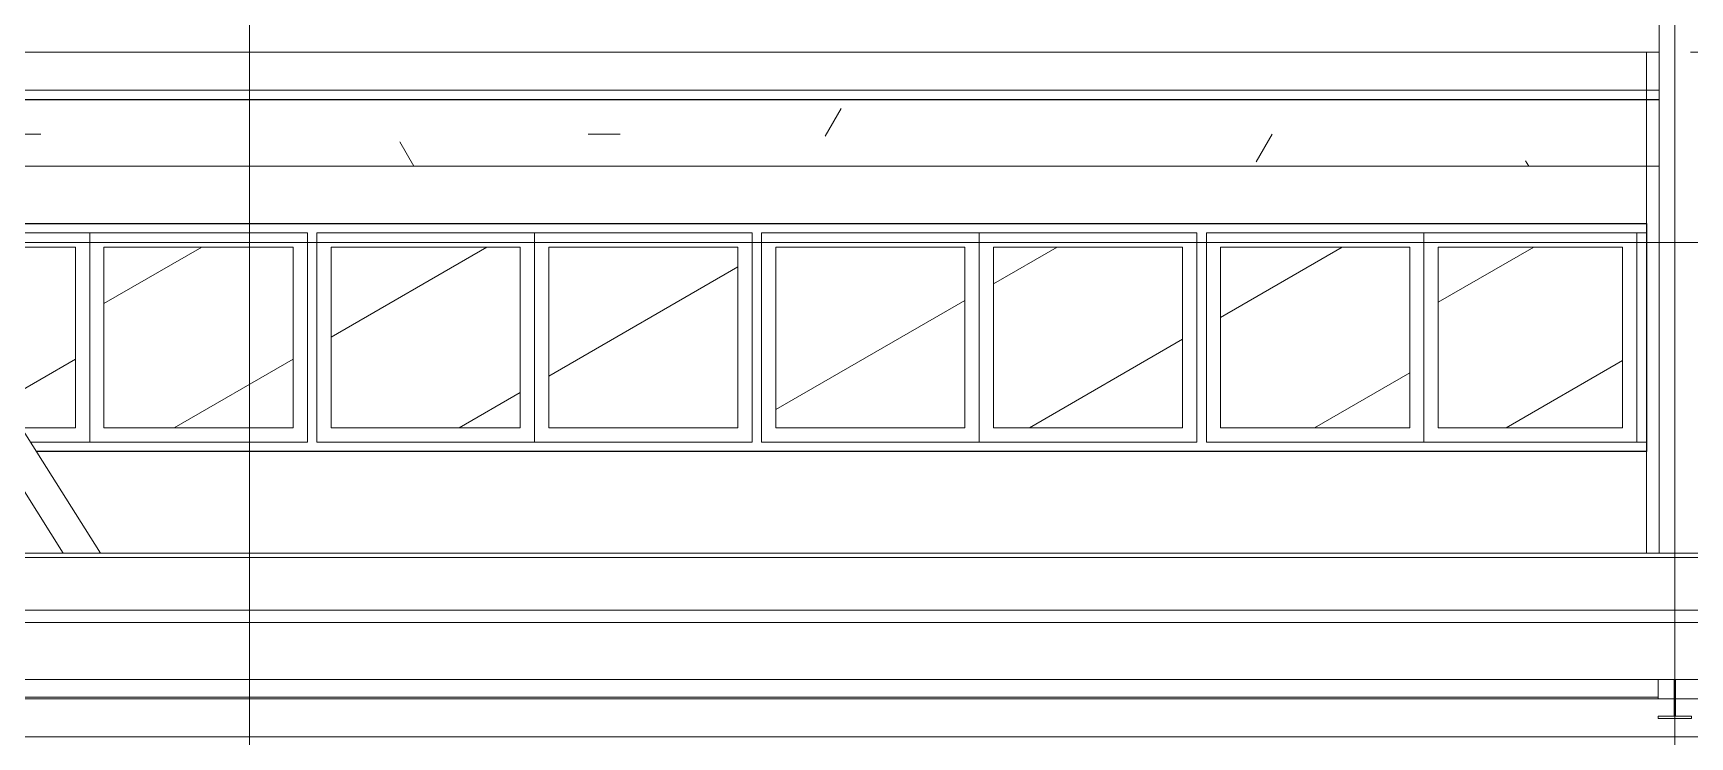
# Model space of a CAD drawing. Extents: x 692141 to 693595, y 1492301 to 1494225.
# Drawn here: x 692347.62 to 692356.34, y 1492380.11 to 1492383.81 of the extents above; entities that cross this region are included whole.
import ezdxf

# ---------------------------------------------------------------- set-up
doc = ezdxf.new("R2010")
doc.units = 0
doc.header["$MEASUREMENT"] = 0
doc.linetypes.add('Centre', pattern=[7937.5, 1587.5, -1190.625, 3968.75, -1190.625])
doc.linetypes.add('Grid Line', pattern=[5556.25, 3175, -793.75, 793.75, -793.75])
for name, color, linetype, lineweight in [('A-COLS', 52, 'Continuous', 5), ('A-FLOR', 192, 'Continuous', 5), ('A-FLOR-LEVL', 8, 'Grid Line', 5), ('A-GLAZ', 151, 'Continuous', 5), ('A-GLAZ-CWMG', 51, 'Continuous', 5), ('A-WALL-PATT', 111, 'Continuous', 5), ('S-BEAM', 12, 'Continuous', 5), ('S-GRID', 1, 'Continuous', 5)]:
    doc.layers.add(name, color=color, linetype=linetype, lineweight=lineweight)
doc.layers.add('A-WALL', color=2, linetype='Continuous')

# ---------------------------------------------------------------- blocks, each defined once
blk = doc.blocks.new('M_Curtain Wall-Awning - M_Curtain Wall-Awning-105470-500_ELEVATION 4')
at = {"layer": 'A-GLAZ'}
h = blk.add_hatch(dxfattribs=at)
h.set_pattern_fill('FP_66', color=256, style=0, pattern_type=2)
h.set_pattern_definition([(29.99999999999999, (145739.636, 6850), (374.9999999999999, -649.519052838329), [])])
h.paths.add_polyline_path([(146224.6363113151, 6925.000000000934), (146224.6363113151, 7875.000000000926), (145254.636311376, 7875.000000000926), (145254.636311376, 6925.000000000934), (146150.2452249012, 6925.000000000934)], flags=0)
at = {"layer": 'A-GLAZ', "color": 7}
for p, q in [((145179.6363113761, 7950.000000000934), (145179.6363113761, 6850.000000000933)), ((146299.6363113151, 7950.000000000934), (145179.6363113761, 7950.000000000934)), ((146299.6363113151, 6850.000000000933), (146299.6363113151, 7950.000000000934)), ((146224.6363113151, 7875.000000000938), (145254.6363113761, 7875.000000000938)), ((145254.6363113761, 7875.000000000938), (145254.6363113761, 6925.00000000094)), ((145254.6363113761, 7875.000000000938), (146224.6363113151, 7875.000000000938)), ((145254.6363113761, 6925.000000000936), (145254.6363113761, 7875.000000000938)), ((146224.6363113151, 6925.00000000094), (146224.6363113151, 7875.000000000938)), ((146224.6363113151, 7875.000000000938), (146224.6363113151, 6925.000000000936)), ((145254.6363113761, 6925.00000000094), (146224.6363113151, 6925.00000000094)), ((146224.6363113151, 6925.000000000936), (145254.6363113761, 6925.000000000936)), ((145179.6363113761, 6850.000000000933), (146299.6363113151, 6850.000000000933))]:
    blk.add_line(p, q, dxfattribs=at)
blk = doc.blocks.new('M_Curtain Wall-Awning - M_Curtain Wall-Awning-V109-500_ELEVATION 4')
at = {"layer": 'A-GLAZ'}
h = blk.add_hatch(dxfattribs=at)
h.set_pattern_fill('FP_65', color=256, style=0, pattern_type=2)
h.set_pattern_definition([(29.99999999999999, (138732.136, 6850), (374.9999999999999, -649.519052838329), [])])
h.paths.add_polyline_path([(139229.6363115284, 6925.000000000934), (139229.6363115284, 7875.000000000926), (138234.6363115894, 7875.000000000926), (138234.6363115894, 6925.000000000934), (138300.5908339388, 6925.000000000934)], flags=0)
at = {"layer": 'A-GLAZ', "color": 7}
for p, q in [((138159.6363115894, 7950.000000000934), (138159.6363115894, 6850.000000000933)), ((139304.6363115285, 7950.000000000934), (138159.6363115894, 7950.000000000934)), ((139304.6363115285, 6850.000000000933), (139304.6363115285, 7950.000000000934)), ((139229.6363115285, 7875.000000000938), (138234.6363115894, 7875.000000000938)), ((138234.6363115894, 7875.000000000938), (138234.6363115894, 6925.00000000094)), ((138234.6363115894, 7875.000000000938), (139229.6363115285, 7875.000000000938)), ((138234.6363115894, 6925.000000000936), (138234.6363115894, 7875.000000000938)), ((139229.6363115285, 6925.00000000094), (139229.6363115285, 7875.000000000938)), ((139229.6363115285, 7875.000000000938), (139229.6363115285, 6925.000000000936)), ((138234.6363115894, 6925.00000000094), (139229.6363115285, 6925.00000000094)), ((139229.6363115285, 6925.000000000936), (138234.6363115894, 6925.000000000936)), ((138159.6363115894, 6850.000000000933), (139304.6363115285, 6850.000000000933))]:
    blk.add_line(p, q, dxfattribs=at)
blk = doc.blocks.new('M_Curtain Wall-Awning - M_Curtain Wall-Awning-V115-500_ELEVATION 4')
at = {"layer": 'A-GLAZ'}
h = blk.add_hatch(dxfattribs=at)
h.set_pattern_fill('FP_73', color=256, style=0, pattern_type=2)
h.set_pattern_definition([(29.99999999999999, (89587.136, 6850), (374.9999999999999, -649.519052838329), [])])
h.paths.add_polyline_path([(90012.10302725507, 6925.000000000934), (90084.63631158927, 6925.000000000934), (90084.6363115893, 7875.000000000926), (89200.3590700855, 7875.000000000926), (89800.03580866294, 6925.000000000934)], flags=0)
h.paths.add_polyline_path([(89089.63631165026, 6925.000000000934), (89604.46411383415, 6925.000000000934), (89089.63631165026, 7740.58343122569)], flags=0)
at = {"layer": 'A-GLAZ', "color": 7}
for p, q in [((90159.63631158945, 7950.000000000934), (89153.01616967162, 7950.000000000934)), ((90159.63631158945, 6850.000000000933), (90159.63631158945, 7950.000000000934)), ((89014.6363116504, 7859.397444537299), (89014.6363116504, 6850.000000000933)), ((90084.63631158943, 7875.000000000938), (89200.35907008564, 7875.000000000938)), ((89200.35907008564, 7875.000000000938), (90084.63631158945, 7875.000000000938)), ((90084.63631158943, 6925.00000000094), (90084.63631158943, 7875.000000000938)), ((90084.63631158945, 7875.000000000938), (90084.63631158945, 6925.000000000936)), ((89089.63631165038, 7740.58343122568), (89089.63631165038, 6925.00000000094)), ((89089.63631165038, 6925.000000000936), (89089.63631165038, 7740.583431225686)), ((89089.63631165038, 6925.00000000094), (89604.46411383426, 6925.00000000094)), ((89604.46411383427, 6925.000000000936), (89089.63631165038, 6925.000000000936)), ((89800.03580866309, 6925.00000000094), (90084.63631158943, 6925.00000000094)), ((90084.63631158945, 6925.000000000936), (89800.0358086631, 6925.000000000936)), ((89014.6363116504, 6850.000000000933), (89651.80701424828, 6850.000000000933)), ((89847.37870907711, 6850.000000000933), (90159.63631158945, 6850.000000000933))]:
    blk.add_line(p, q, dxfattribs=at)
blk = doc.blocks.new('Rectangular Mullion - 50 x 200mm-105325-500_ELEVATION 4')
at = {"layer": 'A-GLAZ-CWMG', "color": 7}
for p, q in [((98299.63631146753, 7950.000000000934), (98349.63631146753, 7950.000000000934)), ((98299.63631146753, 7950.000000000934), (98299.63631146753, 6850.000000000933)), ((98349.63631146753, 6850.000000000933), (98349.63631146753, 7950.000000000934)), ((98349.63631146753, 6850.000000000933), (98299.63631146753, 6850.000000000933))]:
    blk.add_line(p, q, dxfattribs=at)
blk = doc.blocks.new('HAVI-DC_R19_AR_102_MEZZANINE FLOOR_rvt-2-500_ELEVATION 4')
at = {"layer": 'A-WALL', "color": 7}
for p, q in [((98416.93631146233, 8650), (88711.14909914143, 8650)), ((89121.45423606226, 8000.000000000934), (98349.63631146753, 8000.000000000934)), ((98349.63631146753, 8000.000000000934), (98349.63631146753, 6800.000000000934)), ((98349.63631146753, 6800.000000000934), (89878.94064268642, 6800.000000000934))]:
    blk.add_line(p, q, dxfattribs=at)
at = {"lineweight": 5}
for name, p in [('M_Curtain Wall-Awning - M_Curtain Wall-Awning-V115-500_ELEVATION 4', (0, 0)), ('M_Curtain Wall-Awning - M_Curtain Wall-Awning-V109-500_ELEVATION 4', (-48000.00000000001, 0)), ('M_Curtain Wall-Awning - M_Curtain Wall-Awning-V109-500_ELEVATION 4', (-46805.00000006097, 0)), ('M_Curtain Wall-Awning - M_Curtain Wall-Awning-V109-500_ELEVATION 4', (-45660.00000012193, 0)), ('M_Curtain Wall-Awning - M_Curtain Wall-Awning-V109-500_ELEVATION 4', (-44465.0000001829, 0)), ('M_Curtain Wall-Awning - M_Curtain Wall-Awning-V109-500_ELEVATION 4', (-43320.00000024385, 0)), ('M_Curtain Wall-Awning - M_Curtain Wall-Awning-V109-500_ELEVATION 4', (-42125.00000030481, 0)), ('M_Curtain Wall-Awning - M_Curtain Wall-Awning-105470-500_ELEVATION 4', (-48000.00000000001, 0)), ('Rectangular Mullion - 50 x 200mm-105325-500_ELEVATION 4', (0, 0))]:
    blk.add_blockref(name, p, dxfattribs=at)
blk = doc.blocks.new('HAVI-DC_R19_AR_103_LEVEL 2 FLOOR_rvt-2-500_ELEVATION 4')
at = {"layer": 'A-FLOR', "color": 7}
for p, q in [((88553.3394310947, 8900), (98416.93631146236, 8900)), ((98416.93631146231, 8700), (88679.58716553207, 8700))]:
    blk.add_line(p, q, dxfattribs=at)
blk = doc.blocks.new('HAVI-DC_R19_AR_120_STRUCTURE_rvt-2-500_ELEVATION 4')
at = {"layer": 'S-BEAM'}
h = blk.add_hatch(dxfattribs=at)
h.set_pattern_fill('FP_109', color=256, style=0, pattern_type=2)
h.set_pattern_definition([(0, (212730.054, 1200), (4064, 1016), [167.64, -2880.36, 167.64, -2880.36, -16256]), (0, (212730.054, 1200), (4064, 1016), [-6096, 167.64, -5928.36, 167.64, -2880.36, -7112]), (0, (212730.054, 1200), (4064, 1016), [-15240, 167.64, -1864.36, 167.64, -4912.36]), (120, (214254.054, 1708), (-2911.881810244989, 3011.527240979959), [167.64, -2880.36, 167.64, -2880.36, -16256]), (120, (214254.054, 1708), (-2911.881810244989, 3011.527240979959), [-6095.999999999999, 167.64, -5928.359999999999, 167.64, -2880.36, -7111.999999999999]), (120, (214254.054, 1708), (-2911.881810244989, 3011.527240979959), [-15240, 167.64, -1864.36, 167.64, -4912.359999999999]), (240, (214762.054, 3740), (-1152.118189755009, -4027.527240979959), [167.64, -2880.36, 167.64, -2880.36, -16256]), (240, (214762.054, 3740), (-1152.118189755009, -4027.527240979959), [-6096, 167.64, -5928.36, 167.64, -2880.36, -7112]), (240, (214762.054, 3740), (-1152.118189755009, -4027.527240979959), [-15240, 167.64, -1864.36, 167.64, -4912.36])])
h.paths.add_polyline_path([(86599.6363114722, 8299.999999999984), (88736.51093957789, 8299.999999999984), (88357.76773626577, 8900.000000000022), (86599.6363114722, 8900.000000000022)], flags=0)
h.paths.add_polyline_path([(169949.6363114621, 8299.999999999984), (169949.6363114621, 8900.000000000022), (160308.449833693, 8900.000000000022), (160733.119423946, 8299.999999999984), (169699.2083977885, 8299.999999999984)], flags=0)
h.paths.add_polyline_path([(88932.08263440669, 8299.999999999984), (98416.93631146227, 8299.999999999984), (98416.93631146227, 8900.000000000022), (88553.33943109459, 8900.000000000022), (88835.14435180648, 8453.56835199019)], flags=0)
h.paths.add_polyline_path([(126787.7643938606, 8299.999999999984), (132266.8145154115, 8299.999999999984), (132691.6385063434, 8900.000000000022), (122582.3363114622, 8900.000000000022), (122582.3363114622, 8299.999999999984), (122601.282052014, 8299.999999999984)], flags=0)
h.paths.add_polyline_path([(160530.4836975386, 8299.999999999984), (160105.8141072857, 8900.000000000022), (156894.2989231416, 8900.000000000022), (156469.4749322097, 8299.999999999984), (160279.6231286336, 8299.999999999984)], flags=0)
h.paths.add_polyline_path([(98582.33631146228, 8299.999999999984), (108266.8145154114, 8299.999999999984), (108691.6385063433, 8900.000000000022), (98582.33631146228, 8900.000000000022)], flags=0)
h.paths.add_polyline_path([(156266.8145154115, 8299.999999999984), (156691.6385063434, 8900.000000000022), (146582.3363114622, 8900.000000000022), (146582.3363114622, 8299.999999999984), (156093.1407867869, 8299.999999999984)], flags=0)
h.paths.add_polyline_path([(108469.4749322096, 8299.999999999984), (112530.4836975386, 8299.999999999984), (112105.8141072856, 8900.000000000022), (108894.2989231415, 8900.000000000022), (108471.9041482816, 8303.430902383769)], flags=0)
h.paths.add_polyline_path([(132469.4749322096, 8299.999999999984), (136530.4836975386, 8299.999999999984), (136105.8141072856, 8900.000000000022), (132894.2989231416, 8900.000000000022), (132544.1776138997, 8405.506303718177)], flags=0)
h.paths.add_polyline_path([(146151.6422389745, 8299.999999999984), (146416.9363114623, 8299.999999999984), (146416.9363114623, 8900.000000000022), (136308.449833693, 8900.000000000022), (136733.1194239459, 8299.999999999984), (146150.2452249012, 8299.999999999984)], flags=0)
h.paths.add_polyline_path([(122124.6174238181, 8299.999999999984), (122416.9363114623, 8299.999999999984), (122416.9363114623, 8900.000000000022), (112308.449833693, 8900.000000000022), (112733.1194239459, 8299.999999999984), (122077.9717592831, 8299.999999999984)], flags=0)
at = {"layer": 'S-BEAM', "color": 7}
for p, q in [((88553.3394310947, 8899.999999999998), (98416.93631146236, 8899.999999999998)), ((98416.93631146231, 8299.999999999998), (88932.08263440682, 8299.999999999998))]:
    blk.add_line(p, q, dxfattribs=at)
blk = doc.blocks.new('M_Rectangular Column - 200 x 300mm-1141244-500_ELEVATION 4')
at = {"layer": 'A-COLS'}
for p, q in [((50349.63631146752, 8900.000000000002), (50416.9363114625, 8900.000000000002)), ((50349.63631146752, 8900.000000000002), (50349.63631146752, 6266.47714666522)), ((50582.33631146249, 8900.000000000002), (50649.63631146752, 8900.000000000002)), ((50649.63631146752, 6266.47714666522), (50649.63631146752, 8900.000000000002))]:
    blk.add_line(p, q, dxfattribs=at)
blk = doc.blocks.new('H-Wide Flange Beams - H350x175x57_8-V162-500_ELEVATION 4')
at = {"layer": 'S-BEAM', "color": 90, "lineweight": 9}
for p, q in [((98495.63631146733, 5601.477146665254), (98495.63631146733, 5409.000000001149)), ((98503.63631146733, 5409.000000001149), (98503.63631146733, 5601.477146665254)), ((98495.63631146733, 5409.000000001149), (98411.63631146733, 5409.000000001149)), ((98411.63631146733, 5409.000000001149), (98411.63631146733, 5396.000000001148)), ((98587.63631146733, 5409.000000001149), (98503.63631146733, 5409.000000001149)), ((98587.63631146733, 5396.000000001148), (98587.63631146733, 5409.000000001149)), ((98411.63631146733, 5396.000000001148), (98587.63631146733, 5396.000000001148))]:
    blk.add_line(p, q, dxfattribs=at)
blk = doc.blocks.new('H-Wide Flange Beams - H250x125x29_6-2030602-500_ELEVATION 4')
at = {"layer": 'S-BEAM', "color": 90, "lineweight": 9}
for p, q in [((98411.63631106625, 5601.477146665222), (98411.63631106625, 5509.000000001149)), ((87199.63631106624, 5509.000000001149), (98411.63631106625, 5509.000000001149)), ((87199.63631106624, 5509.000000001149), (98411.63631106625, 5509.000000001149)), ((87199.63631106624, 5500.000000001148), (98411.63631106625, 5500.000000001148)), ((98411.63631106625, 5509.000000001149), (98411.63631106625, 5500.000000001148))]:
    blk.add_line(p, q, dxfattribs=at)
blk = doc.blocks.new('Pipes - PIP165_6___x11_11-2213039-500_ELEVATION 4')
at = {"layer": 'S-BEAM', "color": 90, "lineweight": 9}
for p, q in [((66215.73325808739, 6266.477146665201), (63022.40669908305, 11325.30307052953)), ((62882.54135126001, 11237.01465408467), (66020.13684749822, 6266.477146665196))]:
    blk.add_line(p, q, dxfattribs=at)

msp = doc.modelspace()

# ---------------------------------------------------------------- linework, layer by layer
at = {"layer": 'A-FLOR-LEVL', "linetype": 'Centre'}
for p, q in [((692278.3000830481, 1492382.713383747), (692547.7862502306, 1492382.713383747)), ((692278.3000830481, 1492380.313383746), (692547.7862502306, 1492380.313383746))]:
    msp.add_line(p, q, dxfattribs=at)
at = {"layer": 'A-WALL-PATT', "color": 8}
for p, q in [((692356.1753527347, 1492386.141226093), (692356.1753527347, 1492381.079860893)), ((692346.3117558544, 1492383.713383746), (692356.1753527347, 1492383.713383746)), ((692356.1753527347, 1492383.713383746), (692346.3117558544, 1492383.713383746)), ((692332.3580527349, 1492381.079860893), (692430.4580527348, 1492381.079860893)), ((692430.4580527348, 1492381.079860893), (692332.3580527349, 1492381.079860893)), ((692430.4580527348, 1492381.055860893), (692332.3580527349, 1492381.055860893)), ((692430.4580527348, 1492380.779860893), (692332.3580527349, 1492380.779860893)), ((692430.4580527348, 1492380.714860893), (692332.3580527349, 1492380.714860893)), ((692430.4080527348, 1492380.779860893), (692332.4080527348, 1492380.779860893)), ((692430.4080527348, 1492380.714860893), (692332.4080527348, 1492380.714860893)), ((692430.4580527348, 1492380.414860893), (692332.3580527349, 1492380.414860893)), ((692356.2540527348, 1492380.414797185), (692356.1700527344, 1492380.414797185)), ((692356.3460527349, 1492380.414797185), (692356.2620527348, 1492380.414797185)), ((692332.6580527348, 1492380.113452386), (692430.1580527348, 1492380.113452386))]:
    msp.add_line(p, q, dxfattribs=at)
at = {"layer": 'S-GRID', "linetype": 'Grid Line'}
for p, q in [((692348.7580527348, 1492366.092463748), (692348.7580527348, 1492428.913383747)), ((692356.2580527348, 1492366.092463748), (692356.2580527348, 1492428.913383747))]:
    msp.add_line(p, q, dxfattribs=at)

# ---------------------------------------------------------------- block references
at = {"layer": 'A-WALL-PATT', "color": 8, "xscale": 0.001, "yscale": 0.001, "zscale": 0.001}
for name, p in [('Pipes - PIP165_6___x11_11-2213039-500_ELEVATION 4', (692281.7584164233, 1492374.813383746)), ('HAVI-DC_R19_AR_103_LEVEL 2 FLOOR_rvt-2-500_ELEVATION 4', (692257.7584164233, 1492374.813383746)), ('HAVI-DC_R19_AR_120_STRUCTURE_rvt-2-500_ELEVATION 4', (692257.7584164233, 1492374.813383746)), ('M_Rectangular Column - 200 x 300mm-1141244-500_ELEVATION 4', (692305.7584164233, 1492374.813383746)), ('HAVI-DC_R19_AR_102_MEZZANINE FLOOR_rvt-2-500_ELEVATION 4', (692257.7584164233, 1492374.813383746)), ('H-Wide Flange Beams - H250x125x29_6-2030602-500_ELEVATION 4', (692257.7584164233, 1492374.813383746)), ('H-Wide Flange Beams - H350x175x57_8-V162-500_ELEVATION 4', (692257.7584164233, 1492374.813383746))]:
    msp.add_blockref(name, p, dxfattribs=at)

doc.saveas('drawing.dxf')
